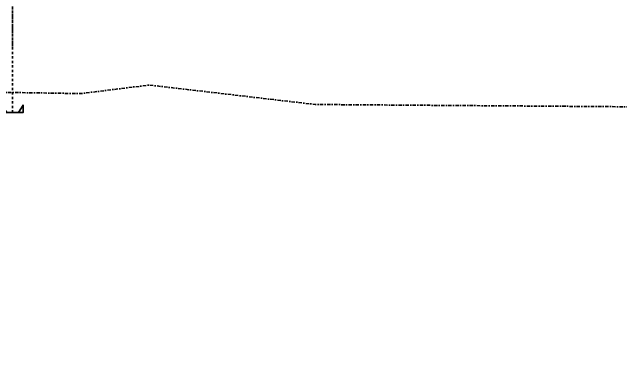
# Model space of a CAD drawing. Header units: millimetres. Extents: x 635850 to 824661, y -5878409 to -5774454.
# Drawn here: x 672273 to 700891, y -5878409 to -5861354 of the extents above; entities that cross this region are included whole.
import ezdxf

# ---------------------------------------------------------------- set-up
doc = ezdxf.new("R2010")
doc.units = ezdxf.units.MM
doc.header["$MEASUREMENT"] = 0
for name, pattern in [('Dashed', [211.666667, 105.833333, -105.833333]), ('Dot & Dashed', [335.138881, 158.75, -88.194444, 0, -88.194437]), ('Hidden Line', [158.75, 105.833333, -52.916667])]:
    doc.linetypes.add(name, pattern=pattern)
doc.layers.add('A - Ndertesa 1 - 2D Drafting_Pen_No__6', color=5, linetype='Continuous', lineweight=35)
doc.layers.add('A - Ndertesa 4 - 2D Drafting_Pen_No__6', color=5, linetype='Continuous', lineweight=35)
doc.layers.add('A - Ndertesa 4 - Parcelat_Pen_No__8', color=7, linetype='Continuous', lineweight=35, true_color=0xa80f02)

msp = doc.modelspace()

# ---------------------------------------------------------------- linework, layer by layer
at = {"layer": 'A - Ndertesa 1 - 2D Drafting_Pen_No__6', "color": 5, "linetype": 'Hidden Line', "lineweight": 35, "flags": 128}
msp.add_lwpolyline([(672289.8, -5862975.9), (672289.8, -5830622.1)], dxfattribs=at)
at = {"layer": 'A - Ndertesa 4 - 2D Drafting_Pen_No__6', "color": 5, "linetype": 'Dashed', "lineweight": 35}
msp.add_lwpolyline([(672289.8, -5866075), (672289.8, -5826416.8)], dxfattribs=at)
at = {"layer": 'A - Ndertesa 4 - 2D Drafting_Pen_No__6', "color": 5, "linetype": 'Continuous', "lineweight": 35}
msp.add_lwpolyline([(672016.6, -5866075), (671790.1, -5866075), (671790.1, -5865725), (672016.6, -5866075), (672789.5, -5866075), (672789.5, -5865725), (672563, -5866075)], dxfattribs=at)
at = {"layer": 'A - Ndertesa 4 - Parcelat_Pen_No__8', "color": 14, "linetype": 'Dot & Dashed', "lineweight": 35, "true_color": 0xa80f02, "flags": 128}
msp.add_lwpolyline([(733761.3, -5782580), (734384.5, -5782511.6), (739483.2, -5781910.3), (747197.4, -5781000), (784230.8, -5776632.3), (793698.8, -5776099.1), (819130, -5774668.2), (819631.1, -5776866.2), (819788.1, -5808768.6), (819746.4, -5820701.6), (819743.1, -5821766.1), (820301.5, -5825616.4), (821512.9, -5834119.4), (824288.1, -5853609.9), (824291, -5858767), (824299.3, -5867013.6), (824597.3, -5875197.7), (824661.3, -5876965.6), (784564.9, -5878321), (781955.6, -5878409.2), (781730.2, -5866302.9), (775348.1, -5866126), (752901.9, -5864556.1), (751179, -5864553.9), (727260.7, -5864453.7), (725402.9, -5864686.4), (718860.6, -5865507.5), (710389, -5865868.7), (686520.5, -5865695.5), (678720.9, -5864781.6), (675513.9, -5865184.2), (661350.7, -5864944.6), (635849.7, -5864460.6), (638063.7, -5831999.5), (638105, -5831384.7), (638101.8, -5831365), (638115.5, -5831200.6), (639884.7, -5813259.3), (641769, -5794156.2), (641993.7, -5791687.6), (680547, -5788218.5), (691950.8, -5787192.6), (699894.6, -5786316.7)], close=True, dxfattribs=at)

doc.saveas('drawing.dxf')
